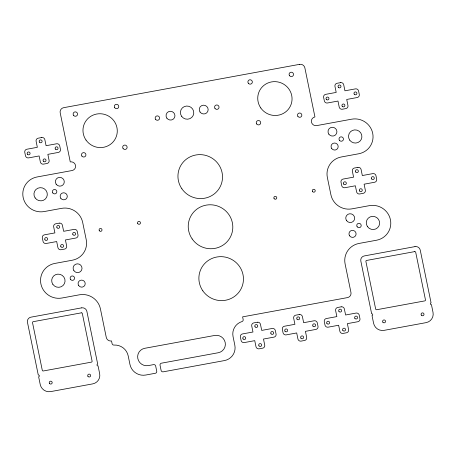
<?xml version="1.0" encoding="UTF-8"?>
<svg xmlns="http://www.w3.org/2000/svg" width="456" height="456" viewBox="0 0 456 456"><rect width="100%" height="100%" fill="white"/><g stroke="black" fill="none" stroke-linecap="round" stroke-linejoin="round"><path stroke-width="0.68" d="M299.609 64.342L63.669 107.679A4.474 4.378 25.2 0 0 60.192 112.809L70.264 161.903A4.474 4.378 25.2 0 1 75.519 165.42A4.474 4.378 25.2 0 1 72.037 170.544L37.084 176.968A17.904 17.516 25.2 0 0 23.153 197.471A17.904 17.516 25.2 0 0 44.181 211.555L61.657 208.341A17.904 17.516 25.2 0 1 82.678 222.425L86.23 239.719A17.904 17.516 25.2 0 1 72.299 260.222L54.823 263.431A17.904 17.516 25.2 0 0 40.897 283.934A17.904 17.516 25.2 0 0 61.919 298.019L79.395 294.804A17.904 17.516 25.2 0 1 100.423 308.889L106.276 337.423A4.474 4.378 25.2 0 0 111.532 340.945L112.085 343.636A1.79 1.75 25.2 0 0 113.983 345.072A13.429 13.138 25.2 0 1 128.187 355.828L129.96 364.475A13.429 13.138 25.2 0 0 145.732 375.037L155.342 373.27A1.79 1.75 25.2 0 0 156.739 371.218L155.673 366.031A1.79 1.75 25.2 0 0 153.569 364.623L148.325 365.587A8.949 8.761 25.2 0 1 137.815 358.547A8.949 8.761 25.2 0 1 144.78 348.293L214.685 335.451A8.949 8.761 25.2 0 1 225.201 342.496A8.949 8.761 25.2 0 1 218.236 352.744L161.435 363.181A1.79 1.75 25.2 0 0 160.039 365.227L161.105 370.414A1.79 1.75 25.2 0 0 163.208 371.828L224.38 360.588A13.429 13.138 25.2 0 0 234.823 345.209L233.05 336.568A13.429 13.138 25.2 0 1 241.976 321.56A1.79 1.75 25.2 0 0 243.162 319.559L242.609 316.863L347.472 297.603A4.474 4.378 25.2 0 0 350.955 292.478L345.101 263.944A17.904 17.516 25.2 0 1 359.026 243.441L376.508 240.232A17.904 17.516 25.2 0 0 390.433 219.729A17.904 17.516 25.2 0 0 369.411 205.645L351.935 208.854A17.904 17.516 25.2 0 1 330.908 194.775L327.357 177.481A17.904 17.516 25.2 0 1 341.287 156.978L358.764 153.763A17.904 17.516 25.2 0 0 372.695 133.26A17.904 17.516 25.2 0 0 351.667 119.181L316.715 125.599A4.474 4.378 25.2 0 1 311.459 122.083A4.474 4.378 25.2 0 1 314.942 116.953L304.864 67.864A4.474 4.378 25.2 0 0 299.609 64.342M41.69 137.541L38.19 138.185A2.685 2.628 25.2 0 0 36.104 141.257L37.346 147.311L26.858 149.237A2.685 2.628 25.2 0 0 24.772 152.31L25.479 155.77A2.685 2.628 25.2 0 0 28.631 157.884L39.119 155.958L40.362 162.011A2.685 2.628 25.2 0 0 43.514 164.12L47.008 163.482A2.685 2.628 25.2 0 0 49.1 160.404L47.857 154.35L58.345 152.424A2.685 2.628 25.2 0 0 60.431 149.351L59.725 145.891A2.685 2.628 25.2 0 0 56.572 143.777L46.084 145.703L44.842 139.65A2.685 2.628 25.2 0 0 41.69 137.541M340.546 82.644L337.047 83.283A2.685 2.628 25.2 0 0 334.96 86.361L336.203 92.414L325.715 94.341A2.685 2.628 25.2 0 0 323.623 97.413L324.336 100.873A2.685 2.628 25.2 0 0 327.488 102.988L337.976 101.061L339.218 107.114A2.685 2.628 25.2 0 0 342.37 109.223L345.865 108.579A2.685 2.628 25.2 0 0 347.957 105.507L346.714 99.454L357.202 97.527A2.685 2.628 25.2 0 0 359.288 94.455L358.581 90.995A2.685 2.628 25.2 0 0 355.423 88.88L344.941 90.807L343.699 84.753A2.685 2.628 25.2 0 0 340.546 82.644M357.931 167.375L354.437 168.019A2.685 2.628 25.2 0 0 352.345 171.097L353.588 177.15L343.1 179.071A2.685 2.628 25.2 0 0 341.014 182.149L341.721 185.609A2.685 2.628 25.2 0 0 344.873 187.718L355.361 185.791L356.603 191.845A2.685 2.628 25.2 0 0 359.755 193.96L363.255 193.315A2.685 2.628 25.2 0 0 365.341 190.243L364.099 184.19L374.587 182.263A2.685 2.628 25.2 0 0 376.673 179.185L375.966 175.731A2.685 2.628 25.2 0 0 372.814 173.616L362.326 175.543L361.084 169.489A2.685 2.628 25.2 0 0 357.931 167.375M59.252 223.138L55.757 223.782A2.685 2.628 25.2 0 0 53.666 226.86L54.908 232.908L44.42 234.834A2.685 2.628 25.2 0 0 42.334 237.912L43.041 241.372A2.685 2.628 25.2 0 0 46.198 243.481L56.681 241.555L57.923 247.608A2.685 2.628 25.2 0 0 61.075 249.723L64.575 249.079A2.685 2.628 25.2 0 0 66.661 246.006L65.419 239.953L75.907 238.026A2.685 2.628 25.2 0 0 77.999 234.948L77.286 231.488A2.685 2.628 25.2 0 0 74.134 229.379L63.646 231.306L62.404 225.253A2.685 2.628 25.2 0 0 59.252 223.138M81.618 307.857L30.94 317.165A4.474 4.378 25.2 0 0 27.457 322.295L38.276 375.037A0.895 0.878 25.2 0 1 39.33 375.738A0.895 0.878 25.2 0 1 38.635 376.764L40.231 384.545A8.949 8.761 25.2 0 0 50.741 391.59L92.688 383.884A8.949 8.761 25.2 0 0 99.653 373.629L98.051 365.849A0.895 0.878 25.2 0 1 97.003 365.148A0.895 0.878 25.2 0 1 97.698 364.122L86.879 311.38A4.474 4.378 25.2 0 0 81.618 307.857M414.994 246.616L364.31 255.93A4.474 4.378 25.2 0 0 360.827 261.054L371.651 313.796A0.895 0.878 25.2 0 1 372.7 314.503A0.895 0.878 25.2 0 1 372.005 315.529L373.601 323.31A8.949 8.761 25.2 0 0 384.117 330.349L426.058 322.643A8.949 8.761 25.2 0 0 433.023 312.394L431.427 304.614A0.895 0.878 25.2 0 1 430.378 303.907A0.895 0.878 25.2 0 1 431.074 302.881L420.25 250.139A4.474 4.378 25.2 0 0 414.994 246.616M81.288 312.85L33.225 321.679A0.895 0.878 25.2 0 0 32.53 322.705L42.283 370.261A0.895 0.878 25.2 0 0 43.337 370.967L91.399 362.138A0.895 0.878 25.2 0 0 92.095 361.112L82.336 313.557A0.895 0.878 25.2 0 0 81.288 312.85M414.658 251.615L366.595 260.444A0.895 0.878 25.2 0 0 365.9 261.47L375.658 309.025A0.895 0.878 25.2 0 0 376.713 309.727L424.77 300.897A0.895 0.878 25.2 0 0 425.471 299.871L415.712 252.316A0.895 0.878 25.2 0 0 414.658 251.615M257.315 322.238L253.821 322.882A2.685 2.628 25.2 0 0 251.729 325.954L252.972 332.008L242.484 333.934A2.685 2.628 25.2 0 0 240.397 337.012L241.104 340.467A2.685 2.628 25.2 0 0 244.262 342.581L254.744 340.655L255.987 346.708A2.685 2.628 25.2 0 0 259.139 348.823L262.639 348.179A2.685 2.628 25.2 0 0 264.725 345.101L263.482 339.047L273.97 337.127A2.685 2.628 25.2 0 0 276.062 334.048L275.35 330.589A2.685 2.628 25.2 0 0 272.198 328.48L261.71 330.406L260.467 324.353A2.685 2.628 25.2 0 0 257.315 322.238M299.261 314.532L295.762 315.176A2.685 2.628 25.2 0 0 293.675 318.254L294.918 324.301L284.43 326.228A2.685 2.628 25.2 0 0 282.344 329.306L283.051 332.766A2.685 2.628 25.2 0 0 286.203 334.875L296.691 332.948L297.933 339.002A2.685 2.628 25.2 0 0 301.085 341.116L304.579 340.472A2.685 2.628 25.2 0 0 306.671 337.4L305.429 331.347L315.917 329.42A2.685 2.628 25.2 0 0 318.003 326.342L317.296 322.882A2.685 2.628 25.2 0 0 314.138 320.773L303.656 322.7L302.413 316.646A2.685 2.628 25.2 0 0 299.261 314.532M341.202 306.831L337.708 307.469A2.685 2.628 25.2 0 0 335.622 310.547L336.859 316.601L326.376 318.527A2.685 2.628 25.2 0 0 324.284 321.6L324.997 325.06A2.685 2.628 25.2 0 0 328.149 327.174L338.637 325.248L339.88 331.295A2.685 2.628 25.2 0 0 343.032 333.41L346.526 332.766A2.685 2.628 25.2 0 0 348.618 329.694L347.375 323.64L357.857 321.714A2.685 2.628 25.2 0 0 359.949 318.636L359.242 315.181A2.685 2.628 25.2 0 0 356.085 313.067L345.602 314.993L344.36 308.94A2.685 2.628 25.2 0 0 341.202 306.831M284.983 331.198A1.476 1.448 25.2 0 0 287.519 331.033A1.476 1.448 25.2 0 0 286.072 328.947A1.476 1.448 25.2 0 0 284.983 331.198M312.941 326.063A1.476 1.448 25.2 0 0 315.484 325.897A1.476 1.448 25.2 0 0 314.036 323.806A1.476 1.448 25.2 0 0 312.941 326.063M300.914 338.141A1.476 1.448 25.2 0 0 303.457 337.976A1.476 1.448 25.2 0 0 302.003 335.89A1.476 1.448 25.2 0 0 300.914 338.141M297.01 319.12A1.476 1.448 25.2 0 0 299.552 318.955A1.476 1.448 25.2 0 0 298.104 316.863A1.476 1.448 25.2 0 0 297.01 319.12M44.973 239.805A1.476 1.448 25.2 0 0 47.515 239.639A1.476 1.448 25.2 0 0 46.062 237.553A1.476 1.448 25.2 0 0 44.973 239.805M72.937 234.669A1.476 1.448 25.2 0 0 75.474 234.504A1.476 1.448 25.2 0 0 74.026 232.412A1.476 1.448 25.2 0 0 72.937 234.669M60.904 246.747A1.476 1.448 25.2 0 0 63.447 246.582A1.476 1.448 25.2 0 0 61.999 244.496A1.476 1.448 25.2 0 0 60.904 246.747M57.006 227.726A1.476 1.448 25.2 0 0 59.542 227.561A1.476 1.448 25.2 0 0 58.094 225.469A1.476 1.448 25.2 0 0 57.006 227.726M326.268 99.305A1.476 1.448 25.2 0 0 328.804 99.146A1.476 1.448 25.2 0 0 327.357 97.054A1.476 1.448 25.2 0 0 326.268 99.305M354.226 94.17A1.476 1.448 25.2 0 0 356.769 94.01A1.476 1.448 25.2 0 0 355.321 91.918A1.476 1.448 25.2 0 0 354.226 94.17M342.2 106.248A1.476 1.448 25.2 0 0 344.742 106.088A1.476 1.448 25.2 0 0 343.288 103.996A1.476 1.448 25.2 0 0 342.2 106.248M338.295 87.227A1.476 1.448 25.2 0 0 340.837 87.067A1.476 1.448 25.2 0 0 339.389 84.976A1.476 1.448 25.2 0 0 338.295 87.227M312.548 191.548A1.476 1.448 25.2 0 0 315.09 191.389A1.476 1.448 25.2 0 0 313.637 189.297A1.476 1.448 25.2 0 0 312.548 191.548M274.102 198.611A1.476 1.448 25.2 0 0 276.638 198.451A1.476 1.448 25.2 0 0 275.19 196.359A1.476 1.448 25.2 0 0 274.102 198.611M99.328 230.719A1.476 1.448 25.2 0 0 101.87 230.554A1.476 1.448 25.2 0 0 100.423 228.462A1.476 1.448 25.2 0 0 99.328 230.719M137.78 223.651A1.476 1.448 25.2 0 0 140.317 223.491A1.476 1.448 25.2 0 0 138.869 221.399A1.476 1.448 25.2 0 0 137.78 223.651M202.829 290.831A22.378 21.899 25.2 0 0 241.309 288.374A22.378 21.899 25.2 0 0 219.353 256.694A22.378 21.899 25.2 0 0 202.829 290.831M181.893 188.807A22.378 21.899 25.2 0 0 220.379 186.35A22.378 21.899 25.2 0 0 198.417 154.669A22.378 21.899 25.2 0 0 181.893 188.807M35.129 197.921A6.715 6.566 25.2 0 0 46.677 197.18A6.715 6.566 25.2 0 0 40.088 187.678A6.715 6.566 25.2 0 0 35.129 197.921M52.873 284.384A6.715 6.566 25.2 0 0 64.416 283.649A6.715 6.566 25.2 0 0 57.826 274.141A6.715 6.566 25.2 0 0 52.873 284.384M73.9 270.664A4.474 4.378 25.2 0 0 81.601 270.174A4.474 4.378 25.2 0 0 77.206 263.836A4.474 4.378 25.2 0 0 73.9 270.664M56.162 184.201A4.474 4.378 25.2 0 0 63.857 183.711A4.474 4.378 25.2 0 0 59.468 177.373A4.474 4.378 25.2 0 0 56.162 184.201M78.706 285.581A3.58 3.506 25.2 0 0 84.862 285.188A3.58 3.506 25.2 0 0 81.345 280.115A3.58 3.506 25.2 0 0 78.706 285.581M60.785 198.252A3.58 3.506 25.2 0 0 66.941 197.858A3.58 3.506 25.2 0 0 63.43 192.791A3.58 3.506 25.2 0 0 60.785 198.252M70.52 279.374A2.24 2.189 25.2 0 0 74.368 279.129A2.24 2.189 25.2 0 0 72.173 275.96A2.24 2.189 25.2 0 0 70.52 279.374M52.776 192.911A2.24 2.189 25.2 0 0 56.629 192.666A2.24 2.189 25.2 0 0 54.429 189.496A2.24 2.189 25.2 0 0 52.776 192.911M328.804 134.121A4.474 4.378 25.2 0 0 336.5 133.625A4.474 4.378 25.2 0 0 332.11 127.292A4.474 4.378 25.2 0 0 328.804 134.121M349.598 235.82A3.58 3.506 25.2 0 0 355.754 235.427A3.58 3.506 25.2 0 0 352.243 230.36A3.58 3.506 25.2 0 0 349.598 235.82M339.401 140.26A2.24 2.189 25.2 0 0 343.248 140.015A2.24 2.189 25.2 0 0 341.054 136.846A2.24 2.189 25.2 0 0 339.401 140.26M357.145 226.723A2.24 2.189 25.2 0 0 360.992 226.478A2.24 2.189 25.2 0 0 358.792 223.309A2.24 2.189 25.2 0 0 357.145 226.723M331.677 148.491A3.58 3.506 25.2 0 0 337.833 148.097A3.58 3.506 25.2 0 0 334.322 143.03A3.58 3.506 25.2 0 0 331.677 148.491M346.543 220.584A4.474 4.378 25.2 0 0 354.238 220.094A4.474 4.378 25.2 0 0 349.849 213.756A4.474 4.378 25.2 0 0 346.543 220.584M367.456 226.598A6.715 6.566 25.2 0 0 378.999 225.857A6.715 6.566 25.2 0 0 372.415 216.355A6.715 6.566 25.2 0 0 367.456 226.598M349.718 140.134A6.715 6.566 25.2 0 0 361.26 139.393A6.715 6.566 25.2 0 0 354.671 129.892A6.715 6.566 25.2 0 0 349.718 140.134M166.833 118.115A4.474 4.378 25.2 0 0 174.528 117.619A4.474 4.378 25.2 0 0 170.139 111.287A4.474 4.378 25.2 0 0 166.833 118.115M155.559 119.301A2.24 2.189 25.2 0 0 159.406 119.056A2.24 2.189 25.2 0 0 157.212 115.887A2.24 2.189 25.2 0 0 155.559 119.301M214.981 108.385A2.24 2.189 25.2 0 0 218.829 108.14A2.24 2.189 25.2 0 0 216.634 104.971A2.24 2.189 25.2 0 0 214.981 108.385M200.036 112.011A4.474 4.378 25.2 0 0 207.736 111.52A4.474 4.378 25.2 0 0 203.342 105.188A4.474 4.378 25.2 0 0 200.036 112.011M181.602 116.286A6.715 6.566 25.2 0 0 193.144 115.545A6.715 6.566 25.2 0 0 186.561 106.043A6.715 6.566 25.2 0 0 181.602 116.286M289.474 75.616A2.24 2.189 25.2 0 0 293.322 75.371A2.24 2.189 25.2 0 0 291.127 72.202A2.24 2.189 25.2 0 0 289.474 75.616M248.281 83.186A2.24 2.189 25.2 0 0 252.134 82.941A2.24 2.189 25.2 0 0 249.934 79.771A2.24 2.189 25.2 0 0 248.281 83.186M256.648 123.941A2.24 2.189 25.2 0 0 260.496 123.696A2.24 2.189 25.2 0 0 258.301 120.526A2.24 2.189 25.2 0 0 256.648 123.941M297.865 116.32A2.183 2.137 25.2 0 0 301.627 116.137A2.183 2.137 25.2 0 0 299.529 113.014A2.183 2.137 25.2 0 0 297.865 116.32M260.775 107.952A17.231 16.861 25.2 0 0 290.409 106.06A17.231 16.861 25.2 0 0 273.503 81.67A17.231 16.861 25.2 0 0 260.775 107.952M86.007 140.055A17.231 16.861 25.2 0 0 115.636 138.162A17.231 16.861 25.2 0 0 98.73 113.772A17.231 16.861 25.2 0 0 86.007 140.055M123.069 148.479A2.24 2.189 25.2 0 0 126.916 148.234A2.24 2.189 25.2 0 0 124.722 145.065A2.24 2.189 25.2 0 0 123.069 148.479M81.875 156.049A2.24 2.189 25.2 0 0 85.722 155.804A2.24 2.189 25.2 0 0 83.528 152.635A2.24 2.189 25.2 0 0 81.875 156.049M73.513 115.288A2.24 2.189 25.2 0 0 77.36 115.043A2.24 2.189 25.2 0 0 75.166 111.874A2.24 2.189 25.2 0 0 73.513 115.288M114.707 107.719A2.24 2.189 25.2 0 0 118.554 107.474A2.24 2.189 25.2 0 0 116.36 104.304A2.24 2.189 25.2 0 0 114.707 107.719M192.181 238.955A22.378 21.899 25.2 0 0 230.668 236.499A22.378 21.899 25.2 0 0 208.711 204.818A22.378 21.899 25.2 0 0 192.181 238.955M421.327 315.125A1.476 1.448 25.2 0 0 423.869 314.965A1.476 1.448 25.2 0 0 422.421 312.873A1.476 1.448 25.2 0 0 421.327 315.125M382.88 322.187A1.476 1.448 25.2 0 0 385.417 322.027A1.476 1.448 25.2 0 0 383.969 319.935A1.476 1.448 25.2 0 0 382.88 322.187M343.653 184.042A1.476 1.448 25.2 0 0 346.19 183.882A1.476 1.448 25.2 0 0 344.742 181.79A1.476 1.448 25.2 0 0 343.653 184.042M371.617 178.906A1.476 1.448 25.2 0 0 374.154 178.741A1.476 1.448 25.2 0 0 372.706 176.654A1.476 1.448 25.2 0 0 371.617 178.906M359.584 190.984A1.476 1.448 25.2 0 0 362.127 190.825A1.476 1.448 25.2 0 0 360.673 188.733A1.476 1.448 25.2 0 0 359.584 190.984M355.68 171.963A1.476 1.448 25.2 0 0 358.222 171.798A1.476 1.448 25.2 0 0 356.774 169.712A1.476 1.448 25.2 0 0 355.68 171.963M27.411 154.202A1.476 1.448 25.2 0 0 29.948 154.042A1.476 1.448 25.2 0 0 28.5 151.951A1.476 1.448 25.2 0 0 27.411 154.202M55.375 149.066A1.476 1.448 25.2 0 0 57.912 148.907A1.476 1.448 25.2 0 0 56.464 146.815A1.476 1.448 25.2 0 0 55.375 149.066M43.343 161.145A1.476 1.448 25.2 0 0 45.885 160.985A1.476 1.448 25.2 0 0 44.431 158.893A1.476 1.448 25.2 0 0 43.343 161.145M39.438 142.124A1.476 1.448 25.2 0 0 41.98 141.964A1.476 1.448 25.2 0 0 40.533 139.872A1.476 1.448 25.2 0 0 39.438 142.124M243.037 338.905A1.476 1.448 25.2 0 0 245.579 338.74A1.476 1.448 25.2 0 0 244.125 336.648A1.476 1.448 25.2 0 0 243.037 338.905M271.001 333.763A1.476 1.448 25.2 0 0 273.537 333.604A1.476 1.448 25.2 0 0 272.089 331.512A1.476 1.448 25.2 0 0 271.001 333.763M258.968 345.847A1.476 1.448 25.2 0 0 261.51 345.682A1.476 1.448 25.2 0 0 260.062 343.59A1.476 1.448 25.2 0 0 258.968 345.847M255.064 326.821A1.476 1.448 25.2 0 0 257.606 326.661A1.476 1.448 25.2 0 0 256.158 324.569A1.476 1.448 25.2 0 0 255.064 326.821M326.923 323.492A1.476 1.448 25.2 0 0 329.466 323.332A1.476 1.448 25.2 0 0 328.018 321.241A1.476 1.448 25.2 0 0 326.923 323.492M354.888 318.356A1.476 1.448 25.2 0 0 357.43 318.197A1.476 1.448 25.2 0 0 355.982 316.105A1.476 1.448 25.2 0 0 354.888 318.356M342.861 330.435A1.476 1.448 25.2 0 0 345.397 330.275A1.476 1.448 25.2 0 0 343.949 328.183A1.476 1.448 25.2 0 0 342.861 330.435M338.956 311.414A1.476 1.448 25.2 0 0 341.498 311.254A1.476 1.448 25.2 0 0 340.045 309.162A1.476 1.448 25.2 0 0 338.956 311.414M49.504 383.428A1.476 1.448 25.2 0 0 52.047 383.262A1.476 1.448 25.2 0 0 50.593 381.17A1.476 1.448 25.2 0 0 49.504 383.428M87.957 376.36A1.476 1.448 25.2 0 0 90.493 376.2A1.476 1.448 25.2 0 0 89.045 374.108A1.476 1.448 25.2 0 0 87.957 376.36"/></g></svg>
